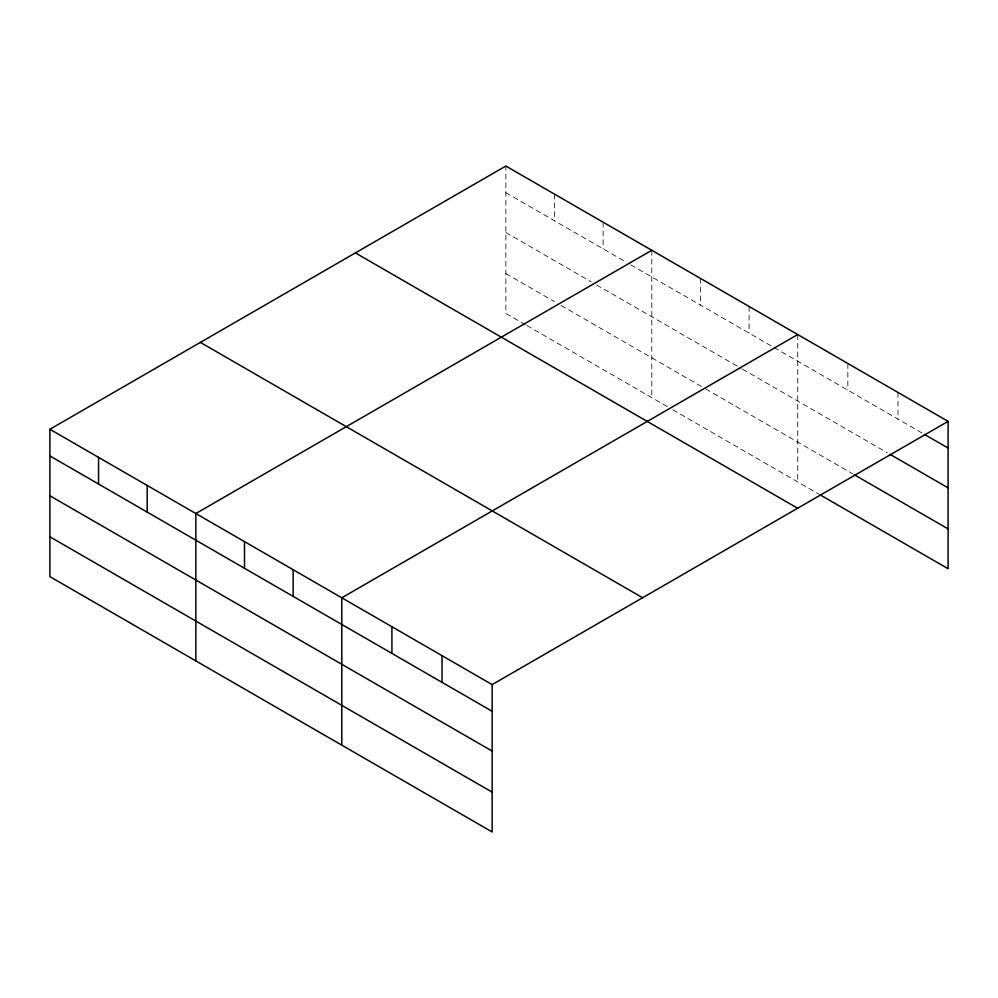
<?xml version="1.0" encoding="UTF-8"?>
<svg xmlns="http://www.w3.org/2000/svg" width="998" height="998" viewBox="0 0 998 998"><rect width="100%" height="100%" fill="white"/><g stroke="black" fill="none" stroke-linecap="round" stroke-linejoin="round"><path stroke-width="0.75" stroke-dasharray="4.99 3.74" d="M505.849 192.701L625.496 261.775M630.748 264.819L772.751 346.805M774.061 347.554L923.038 433.569M505.849 232.534L591.303 281.873M596.567 284.904L741.19 368.412M742.512 369.173L887.422 452.83M505.849 273.564L554.489 301.646M561.063 305.45L704.376 388.185M705.698 388.946L853.128 474.062M525.559 324.774L505.849 313.397L505.849 166.042M526.882 325.535L667.562 406.76M672.827 409.791L818.834 494.097M897.975 392.439L897.975 419.098M847.851 363.497L847.851 390.156M797.726 334.555L797.726 481.909M749.086 306.473L749.086 333.132M700.434 278.38L700.434 305.051M651.794 250.298L651.794 397.653M603.141 222.217L603.141 248.876M554.489 194.123L554.489 220.783"/><path stroke-width="1.5" d="M49.9 429.277L492.151 684.603L492.151 831.958L49.9 576.632L49.9 429.277L505.849 166.042L948.1 421.368L948.1 568.723L820.156 494.858M651.794 250.298L195.845 513.533L195.845 660.888M797.726 334.555L341.79 597.79L341.79 745.144M492.151 684.603L948.1 421.368M924.36 434.33L948.1 448.04M890.066 454.352L948.1 487.86M854.45 474.836L948.1 528.903M355.388 252.906L797.639 508.244M200.361 342.401L642.612 597.74M49.9 455.936L492.151 711.275M49.9 495.769L492.151 751.095M49.9 536.799L492.151 792.138M442.039 655.674L442.039 682.333M391.915 626.732L391.915 653.391M293.138 569.708L293.138 596.367M244.498 541.627L244.498 568.286M147.193 485.452L147.193 512.111M98.553 457.358L98.553 484.03"/></g></svg>
